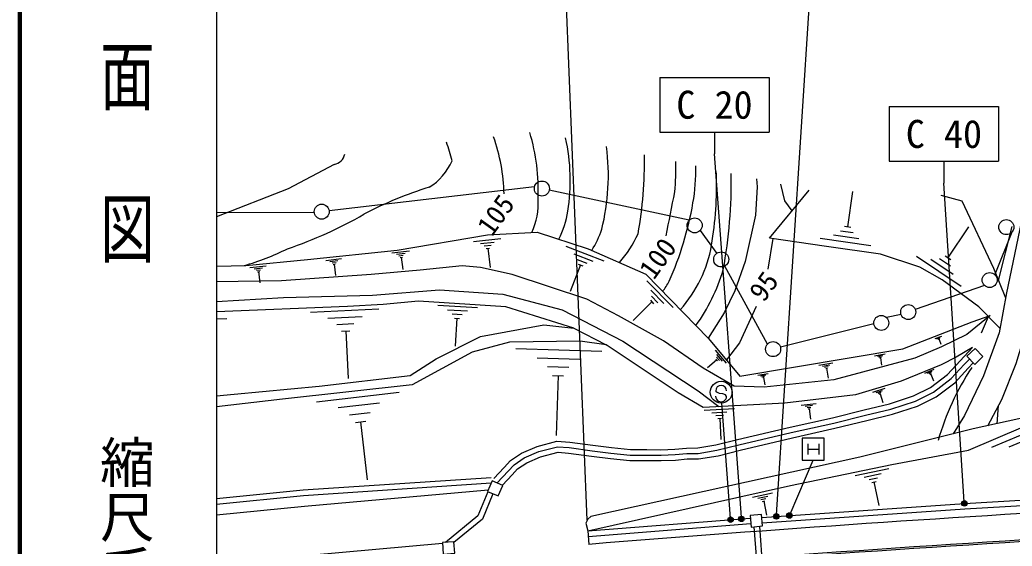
# Model space of a CAD drawing. Units: millimetres, scale not verified. Extents: x 40000 to 680000, y 20000 to 380000.
# Drawn here: x 40000 to 130826, y 280824 to 329029 of the extents above; entities that cross this region are included whole.
import ezdxf
from ezdxf.enums import TextEntityAlignment as Align

# ---------------------------------------------------------------- set-up
doc = ezdxf.new("R2010")
doc.units = ezdxf.units.MM
doc.header["$LTSCALE"] = 1000
doc.header["$PDMODE"] = 32
doc.header["$PDSIZE"] = 500
doc.linetypes.add('CHAIN', pattern=[18.5, 12, -1.5, 3.5, -1.5])
for name, color, linetype, lineweight in [('M-BGD', 7, 'Continuous', 25), ('M-BMK', 2, 'CHAIN', 13), ('M-STR-STRC', 7, 'Continuous', 25), ('M-TTL', 2, 'Continuous', 140), ('M-TTL-BAND', 7, 'Continuous', 25)]:
    doc.layers.add(name, color=color, linetype=linetype, lineweight=lineweight)
doc.styles.add('@ＭＳ ゴシック', font='')
doc.styles.add('ＭＳ ゴシック', font='')
doc.styles.get('@ＭＳ ゴシック').set_extended_font_data('@MS Gothic')
doc.styles.get('ＭＳ ゴシック').set_extended_font_data('MS Gothic')

msp = doc.modelspace()

# ---------------------------------------------------------------- linework, layer by layer
at = {"layer": 'M-BGD'}
for p, q in [((91942, 283213), (89946, 332458)), ((87111, 313723), (68314, 311540)), ((101265, 310668), (88454, 313433)), ((108602, 309040), (112242, 313415)), ((115771, 310058), (116252, 313308)), ((66949, 311381), (58000, 311348)), ((102272, 309733), (103790, 307641)), ((116061, 310015), (115481, 310101)), ((124948, 307212), (126870, 310068)), ((129583, 305157), (130826, 310108)), ((81509, 308720), (84010, 308998)), ((108924, 308991), (108458, 306193)), ((117886, 308322), (113243, 309009)), ((116794, 308958), (114473, 309301)), ((116282, 309508), (115122, 309680)), ((130799, 309575), (129237, 305697)), ((82162, 308539), (83412, 308678)), ((82502, 308324), (83127, 308393)), ((82686, 308091), (82999, 308126)), ((82843, 308108), (83037, 306358)), ((89979, 308287), (93455, 306949)), ((68002, 306994), (69453, 307162)), ((74051, 307677), (75658, 307862)), ((74471, 307562), (75275, 307655)), ((74691, 307425), (75092, 307471)), ((74810, 307276), (75011, 307299)), ((74910, 307287), (75040, 306162)), ((90714, 307605), (92452, 306936)), ((91015, 307090), (91884, 306755)), ((126165, 304615), (122084, 307360)), ((125419, 305709), (123379, 307082)), ((125184, 306461), (124164, 307147)), ((125203, 307040), (124693, 307383)), ((61062, 306332), (62550, 306503)), ((61451, 306226), (62195, 306312)), ((61654, 306098), (62026, 306141)), ((68382, 306891), (69107, 306975)), ((68580, 306767), (68943, 306809)), ((68687, 306632), (68869, 306653)), ((68778, 306643), (68895, 305626)), ((91316, 306575), (90379, 304142)), ((91098, 306659), (91533, 306491)), ((108446, 299335), (104525, 306483)), ((61765, 305960), (61951, 305982)), ((61858, 305971), (61978, 304929)), ((97396, 305136), (99796, 302678)), ((97750, 304281), (98950, 303053)), ((128301, 304691), (121961, 302489)), ((97805, 303734), (98405, 303120)), ((66611, 302261), (72854, 302565)), ((78247, 302910), (81904, 302670)), ((79137, 302484), (80966, 302364)), ((97859, 303187), (96139, 301507)), ((97709, 303340), (98009, 303033)), ((58000, 301641), (58952, 301687)), ((68202, 301713), (71324, 301865)), ((79570, 302089), (80485, 302028)), ((79775, 301708), (80232, 301678)), ((80004, 301693), (79835, 299133)), ((120663, 302038), (119313, 301773)), ((128019, 300372), (128667, 301844)), ((69013, 301126), (70574, 301203)), ((118162, 301197), (109615, 299035)), ((69434, 300521), (70214, 300559)), ((69824, 300540), (70037, 296170)), ((123768, 299828), (124376, 300066)), ((123943, 299826), (124248, 299945)), ((124043, 299795), (124195, 299855)), ((124105, 299749), (124181, 299779)), ((124143, 299764), (124310, 299338)), ((85406, 298929), (93257, 298683)), ((87344, 298083), (91270, 297960)), ((103634, 298781), (104649, 297575)), ((103717, 297949), (103843, 297798)), ((103767, 298378), (104275, 297775)), ((103774, 298125), (104027, 297824)), ((118241, 298265), (119198, 298426)), ((118497, 298210), (118975, 298290)), ((118632, 298134), (118871, 298174)), ((118708, 298049), (118828, 298069)), ((118768, 298059), (118880, 297389)), ((88301, 297267), (90264, 297205)), ((103780, 297873), (102936, 297163)), ((113140, 297391), (114423, 297607)), ((113482, 297317), (114124, 297425)), ((113664, 297216), (113985, 297269)), ((113766, 297101), (113926, 297128)), ((113846, 297114), (113997, 296216)), ((122827, 296658), (123701, 297035)), ((88767, 296467), (89749, 296436)), ((89258, 296451), (89086, 290956)), ((107534, 296476), (108497, 296638)), ((107791, 296421), (108272, 296501)), ((107927, 296344), (108168, 296385)), ((108004, 296258), (108124, 296278)), ((108064, 296268), (108177, 295594)), ((123084, 296665), (123520, 296854)), ((123230, 296625), (123449, 296719)), ((123323, 296561), (123432, 296608)), ((123377, 296584), (123642, 295973)), ((118063, 294939), (119200, 295285)), ((67144, 294054), (74725, 294913)), ((118381, 294912), (118950, 295085)), ((118558, 294841), (118842, 294928)), ((118664, 294749), (118806, 294792)), ((118735, 294771), (118977, 293975)), ((69125, 293511), (72915, 293940)), ((102639, 293281), (105401, 293425)), ((111518, 293746), (112888, 293899)), ((111876, 293648), (112561, 293724)), ((112062, 293530), (112405, 293568)), ((112163, 293402), (112335, 293421)), ((112249, 293412), (112356, 292453)), ((129466, 292022), (129582, 293713)), ((70159, 292860), (72054, 293075)), ((103344, 293040), (104725, 293112)), ((103704, 292782), (104394, 292818)), ((103891, 292515), (104236, 292533)), ((104063, 292524), (104164, 290591)), ((70718, 292156), (71666, 292263)), ((71192, 292210), (71793, 286903)), ((128959, 289878), (134397, 292183)), ((130549, 289910), (133268, 291063)), ((116445, 287306), (119530, 287947)), ((117281, 287158), (118823, 287478)), ((117730, 286929), (118502, 287090)), ((117987, 286661), (118373, 286741)), ((118180, 286701), (118630, 284541)), ((107045, 285309), (108891, 285693)), ((107545, 285220), (108468, 285412)), ((107814, 285084), (108275, 285180)), ((107968, 284923), (108198, 284971)), ((108083, 284947), (108352, 283656)), ((91982, 282214), (106861, 283388)), ((92022, 281715), (106907, 282890)), ((107197, 282599), (107744, 275241)), ((107695, 282645), (108242, 275287)), ((91982, 282214), (92082, 280988))]:
    msp.add_line(p, q, dxfattribs=at)
for points in [[(138260, 318736), (137343, 317566), (134845, 312892), (133606, 308398), (132391, 301558), (131175, 297525), (129855, 294232), (128583, 291822)], [(134280, 317095), (133003, 314856), (131807, 311195), (130296, 304018), (129638, 300375), (128209, 296436), (126467, 292795), (125434, 291111)], [(68763, 315785), (64556, 313545), (58000, 310992)], [(107412, 314457), (107494, 313721), (107332, 311137), (106404, 306910), (105429, 304202), (104470, 302204), (103015, 299878)], [(110687, 311545), (110010, 312447), (109657, 313972)], [(124293, 312976), (126218, 312447), (129127, 306289), (130217, 303582)], [(58000, 306462), (60697, 306525), (66343, 307067), (74543, 307938), (82792, 309334), (87346, 309570), (92009, 308060), (97290, 305742), (103039, 299854), (105911, 296387), (120818, 298889), (127180, 301377), (128807, 301944)], [(129713, 300789), (127764, 302755), (124409, 305218), (122384, 306384), (118773, 307562), (113823, 308259), (108602, 309040)], [(128807, 301944), (126682, 300202), (124356, 299072), (121930, 298034), (114504, 296055), (108116, 295395), (105397, 295492), (102542, 297136), (98920, 299622), (94780, 301910), (91898, 303458), (85064, 305707), (82173, 306361), (80476, 306491), (76636, 306116), (72154, 305693), (63948, 305121), (58000, 305044)], [(58000, 303239), (64137, 303590), (72289, 303800), (78420, 304297), (84207, 303891), (89627, 302455), (95181, 299584), (102096, 295044), (103985, 293610)], [(90698, 300802), (84482, 302750), (76503, 303274), (73241, 302957), (69987, 302781), (58000, 302275)], [(107394, 302761), (105856, 299452), (104670, 297885)], [(58000, 294580), (59623, 294755), (67383, 295487), (75715, 296447), (78107, 297970), (82151, 300027), (87973, 301087), (90698, 300802), (93660, 299269)], [(83395, 287035), (84320, 288041), (84909, 288660), (85908, 289340), (87339, 289953), (89165, 290428), (90329, 290346), (92443, 290059), (94163, 289846), (95885, 289671), (97374, 289673), (98679, 289657), (99948, 289709), (101028, 289814), (102046, 289818), (103704, 290092), (105695, 290580), (110497, 291733), (114378, 292590), (117296, 293302), (119597, 293862), (121794, 294578), (123351, 295346), (124910, 296537), (126063, 297792), (127209, 299023), (125712, 298123), (124323, 297428), (120658, 295937), (116488, 294669), (110033, 293926), (102549, 293535), (100242, 294856), (93660, 299269), (91289, 299591), (84813, 299496), (81406, 298593), (75897, 295607), (64032, 294290), (58000, 293580)], [(83683, 286609), (84685, 287699), (85235, 288277), (86150, 288899), (87501, 289479), (89212, 289923), (90278, 289848), (92379, 289563), (94107, 289350), (95860, 289171), (97371, 289173), (98687, 289156), (99983, 289210), (101054, 289314), (102087, 289318), (103805, 289601), (105813, 290094), (110609, 291246), (114491, 292103), (117414, 292816), (119734, 293380), (121983, 294114), (123616, 294919), (125249, 296167), (126430, 297453), (126907, 297965)], [(84168, 286398), (85050, 287358), (85560, 287893), (86391, 288458), (87664, 289004), (89259, 289419), (90227, 289351), (92314, 289067), (94051, 288853), (95835, 288671), (97368, 288673), (98694, 288656), (100017, 288711), (101079, 288814), (102129, 288818), (103905, 289111), (105931, 289608), (110721, 290758), (114604, 291616), (117533, 292331), (119871, 292899), (122172, 293649), (123880, 294492), (125587, 295796), (126797, 297113), (127252, 297602)], [(107909, 283456), (126457, 284734), (146477, 285913), (166508, 286891), (186544, 287668), (193636, 287883), (206552, 288287), (226548, 288892), (230040, 288997)], [(107955, 282958), (126488, 284235), (146504, 285413), (166530, 286391), (186561, 287169), (193651, 287383), (206568, 287787), (226564, 288392), (230059, 288498)], [(58000, 285188), (65924, 285973), (83132, 287114)], [(58000, 284685), (65965, 285475), (83146, 286614)], [(58000, 283680), (66059, 284479), (82867, 285976)], [(82823, 285813), (81932, 283588), (78965, 281171)], [(83281, 285613), (82348, 283282), (79734, 281152)], [(58000, 279158), (66480, 279999), (78686, 281086)]]:
    msp.add_lwpolyline(points, dxfattribs=at)
for points in [[(91982, 282214), (110547, 286376), (119825, 288318), (126825, 289629), (136852, 293879), (146522, 296594), (143501, 309909), (133770, 308618), (147151, 313651), (152745, 301500), (169119, 303337), (189867, 301154), (208783, 303533), (216909, 302533), (222432, 298049), (184468, 296673), (150310, 295383), (149342, 293043), (135903, 293477), (127267, 291566), (116896, 288988), (92259, 283536), (92002, 283290), (91794, 282925)], [(127427, 298940), (126669, 298213), (127396, 297455), (128154, 298182)], [(83230, 286807), (82810, 285845), (83772, 285424), (84193, 286387)], [(106840, 283621), (106936, 282575), (107981, 282671), (107885, 283717)], [(78681, 281149), (78760, 280102), (79807, 280181), (79728, 281229)]]:
    msp.add_lwpolyline(points, close=True, dxfattribs=at)
for centre in [(87782, 313578), (67631, 311461), (101768, 310201), (130295, 310043), (104194, 307085), (128769, 305194), (121312, 302264), (118845, 301270), (108949, 298867)]:
    msp.add_circle(centre, 687, dxfattribs=at)
for centre, radius, start, end in [((67363, 312712), 16959, 1.25065, 19.31844), ((68893, 313412), 18555, 357.61678, 16.57942), ((72172, 314339), 18206, 351.03831, 12.32226), ((69876, 314102), 9888, 11.76886, 22.08354), ((73388, 314801), 20480, 345.99289, 7.33572), ((68586, 316937), 1166, 278.71342, 350.19578), ((74632, 318255), 5368, 301.86023, 336.54709), ((58907, 316079), 38262, 350.00414, 0.88327), ((77642, 315397), 22406, 354.56184, 1.66613), ((83632, 315412), 18254, 350.04558, 0.7452), ((36458, 305723), 67922, 7.8067, 8.06847), ((72260, 313761), 31513, 350.18531, 2.16026), ((60906, 314152), 44213, 349.54862, 1.03819), ((87682, 280538), 34696, 107.12496, 117.8072), ((80955, 312225), 6490, 335.61753, 3.66874), ((-175422, 365780), 280330, 348.36424, 349.20452), ((70949, 317639), 31131, 336.22229, 350.04558), ((52199, 344546), 38504, 288.62949, 300.07788), ((81528, 312862), 8734, 333.23535, 351.04449), ((85386, 312408), 8280, 327.13332, 341.96351), ((86174, 314252), 11473, 319.45863, 335.1886), ((54214, 328652), 23017, 285.89744, 296.5418), ((91622, 310412), 11864, 318.1488, 350.18531), ((87556, 311217), 17581, 324.60267, 343.18789), ((86575, 312457), 14824, 325.89426, 330.1863), ((147051, 283976), 23905, 146.4693, 164.1383), ((254303, -1716687), 2004250, 91.7335, 94.64252), ((254303, -1716687), 2001825, 91.7335, 94.80088), ((254303, -1716687), 2001675, 91.7335, 94.80088)]:
    msp.add_arc(centre, radius, start, end, dxfattribs=at)
at = {"layer": 'M-BMK'}
msp.add_arc((254303, -1716687), 2000000, 92.3928, 94.80088, dxfattribs=at)
at = {"layer": 'M-STR-STRC'}
for p, q in [((109252, 283698), (112418, 332679)), ((98579, 323754), (108579, 323754)), ((98579, 323754), (98579, 318754)), ((108579, 323754), (108579, 318754)), ((119582, 321081), (129582, 321081)), ((119582, 321081), (119582, 316081)), ((129582, 321081), (129582, 316081)), ((98579, 318754), (108579, 318754)), ((103579, 318754), (103579, 316754)), ((106039, 283474), (103579, 316754)), ((119582, 316081), (129582, 316081)), ((124582, 316081), (124582, 314081)), ((126447, 284884), (124582, 314081)), ((103791, 294932), (103691, 295050)), ((104036, 294793), (103791, 294932)), ((104336, 294790), (104036, 294793)), ((104581, 294679), (104336, 294790)), ((104687, 294542), (104581, 294679)), ((105042, 283395), (104264, 293924)), ((111620, 290706), (111620, 288706)), ((113620, 290706), (111620, 290706)), ((113620, 288706), (113620, 290706)), ((112120, 290206), (112120, 289206)), ((113120, 290206), (113120, 289206)), ((112120, 289706), (113120, 289706)), ((110499, 283769), (112620, 288706)), ((111620, 288706), (113620, 288706))]:
    msp.add_line(p, q, dxfattribs=at)
for centre, radius in [((104190, 294921), 1000), ((126457, 284734), 150), ((126457, 284734), 120), ((126457, 284734), 90), ((126457, 284734), 60), ((126457, 284734), 30), ((105053, 283246), 150), ((106050, 283324), 150), ((106050, 283324), 120), ((106050, 283324), 90), ((106050, 283324), 60), ((109242, 283548), 150), ((109242, 283548), 120), ((109242, 283548), 90), ((109242, 283548), 60), ((109242, 283548), 30), ((110440, 283631), 150), ((110440, 283631), 120), ((110440, 283631), 90), ((110440, 283631), 60), ((110440, 283631), 30), ((105053, 283246), 120), ((105053, 283246), 90), ((105053, 283246), 60), ((105053, 283246), 30), ((106050, 283324), 30)]:
    msp.add_circle(centre, radius, dxfattribs=at)
for centre, start, end in [((104191, 295046), 359.55488, 179.55488), ((104187, 294546), 179.55488, 359.55488)]:
    msp.add_arc(centre, 500, start, end, dxfattribs=at)
for p in [(126457, 284734), (105053, 283246), (106050, 283324), (109242, 283548), (110440, 283631)]:
    msp.add_point(p, dxfattribs=at)
at = {"layer": 'M-TTL'}
msp.add_line((40000, 380000), (40000, 20000), dxfattribs=at)
at = {"layer": 'M-TTL-BAND'}
msp.add_line((58000, 370000), (58000, 20000), dxfattribs=at)

# ---------------------------------------------------------------- texts
at = {"layer": 'M-BGD', "style": 'ＭＳ ゴシック'}
for s, p in [('105', (83558, 311167)), ('100', (98381, 307192)), ('95', (108086, 304629))]:
    msp.add_text(s, height=1833, rotation=54.332, dxfattribs=at).set_placement(p, align=Align.MIDDLE_CENTER)
at = {"layer": 'M-STR-STRC', "style": 'ＭＳ ゴシック'}
for s, p in [('C 20', (103579, 321254)), ('C 40', (124582, 318581))]:
    msp.add_text(s, height=2566, dxfattribs=at).set_placement(p, align=Align.MIDDLE_CENTER)
at = {"layer": 'M-TTL-BAND', "style": '@ＭＳ ゴシック', "width": 1.4}
msp.add_text('平  面  図', height=3666, rotation=270, dxfattribs=at).set_placement((49777, 306475), align=Align.MIDDLE_RIGHT)
at = {"layer": 'M-TTL-BAND', "style": '@ＭＳ ゴシック'}
msp.add_text('縮尺千分の一', height=3666, rotation=270, dxfattribs=at).set_placement((49777, 261030), align=Align.MIDDLE_RIGHT)

doc.saveas('drawing.dxf')
